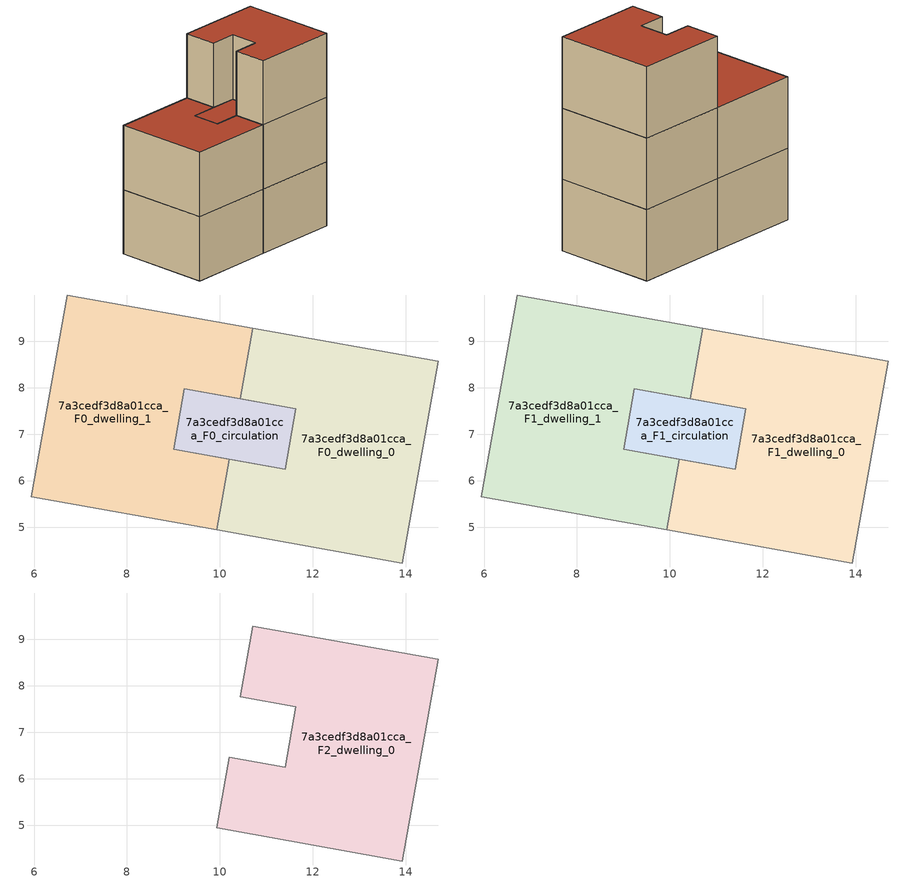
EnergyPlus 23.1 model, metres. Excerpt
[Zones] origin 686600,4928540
7a3cedf3d8a01cca_F0_dwelling_0
 floor ground (EU_floor_Construction): 13.93,4.23 14.7,8.57 10.71,9.29 10.44,7.77 11.63,7.55 11.4,6.25 10.2,6.46 9.93,4.95 z0
 wall adiabatic (EU_wall_Construction): 10.2,6.46 11.4,6.25 / 11.63,7.55 10.44,7.77 / 10.71,9.29 14.7,8.57 13.93,4.23 9.93,4.95 z0:3
 wall to 7a3cedf3d8a01cca_F0_dwelling_1 (EU_wall_Construction): 9.93,4.95 10.2,6.46 / 10.44,7.77 10.71,9.29 z0:3
 wall to 7a3cedf3d8a01cca_F0_circulation (EU_wall_Construction): 11.4,6.25 11.63,7.55 z0:3
7a3cedf3d8a01cca_F0_dwelling_1
 floor ground (EU_floor_Construction): 9.93,4.95 10.2,6.46 9,6.68 9.24,7.98 10.44,7.77 10.71,9.29 6.71,10 5.94,5.66 z0
 wall adiabatic (EU_wall_Construction): 10.44,7.77 9.24,7.98 / 9,6.68 10.2,6.46 / 9.93,4.95 5.94,5.66 6.71,10 10.71,9.29 z0:3
 wall to 7a3cedf3d8a01cca_F0_circulation (EU_wall_Construction): 9.24,7.98 9,6.68 z0:3
7a3cedf3d8a01cca_F0_circulation
 floor ground (EU_floor_Construction): 11.4,6.25 11.63,7.55 9.24,7.98 9,6.68 z0
 wall adiabatic (EU_wall_Construction): 11.4,6.25 9,6.68 / 9.24,7.98 11.63,7.55 z0:3
7a3cedf3d8a01cca_F1_dwelling_0
 floor to 7a3cedf3d8a01cca_F0_dwelling_0 (EU_floor_Construction): 13.93,4.23 14.7,8.57 10.71,9.29 10.44,7.77 11.63,7.55 11.4,6.25 10.2,6.46 9.93,4.95 z3
 wall adiabatic (EU_wall_Construction): 10.2,6.46 11.4,6.25 / 11.63,7.55 10.44,7.77 / 10.71,9.29 14.7,8.57 13.93,4.23 9.93,4.95 z3:6
 wall to 7a3cedf3d8a01cca_F1_dwelling_1 (EU_wall_Construction): 9.93,4.95 10.2,6.46 / 10.44,7.77 10.71,9.29 z3:6
 wall to 7a3cedf3d8a01cca_F1_circulation (EU_wall_Construction): 11.4,6.25 11.63,7.55 z3:6
7a3cedf3d8a01cca_F1_dwelling_1
 floor to 7a3cedf3d8a01cca_F0_dwelling_1 (EU_floor_Construction): 9.93,4.95 10.2,6.46 9,6.68 9.24,7.98 10.44,7.77 10.71,9.29 6.71,10 5.94,5.66 z3
 wall adiabatic (EU_wall_Construction): 10.44,7.77 9.24,7.98 / 9,6.68 10.2,6.46 / 9.93,4.95 5.94,5.66 6.71,10 10.71,9.29 z3:6
 wall to 7a3cedf3d8a01cca_F1_circulation (EU_wall_Construction): 9.24,7.98 9,6.68 z3:6
 roof outside (EU_roof_Construction): 10.71,9.29 10.44,7.77 9.24,7.98 9,6.68 10.2,6.46 9.93,4.95 5.94,5.66 6.71,10 z6
7a3cedf3d8a01cca_F1_circulation
 floor to 7a3cedf3d8a01cca_F0_circulation (EU_floor_Construction): 11.4,6.25 11.63,7.55 9.24,7.98 9,6.68 z3
 wall adiabatic (EU_wall_Construction): 11.4,6.25 9,6.68 / 9.24,7.98 11.63,7.55 z3:6
 roof outside (EU_roof_Construction): 11.63,7.55 11.4,6.25 9,6.68 9.24,7.98 z6
7a3cedf3d8a01cca_F2_dwelling_0
 floor to 7a3cedf3d8a01cca_F1_dwelling_0 (EU_floor_Construction): 13.93,4.23 14.7,8.57 10.71,9.29 10.44,7.77 11.63,7.55 11.4,6.25 10.2,6.46 9.93,4.95 z6
 wall adiabatic (EU_wall_Construction): 13.93,4.23 9.93,4.95 10.2,6.46 11.4,6.25 11.63,7.55 10.44,7.77 10.71,9.29 14.7,8.57 13.93,4.23 z6:9
 roof outside (EU_roof_Construction): 14.7,8.57 13.93,4.23 9.93,4.95 10.2,6.46 11.4,6.25 11.63,7.55 10.44,7.77 10.71,9.29 z9
[Building]
EU S2 Campaign: North Axis=0; Terrain=City; Solar Distribution=FullExterior
[Site:Location]
Bologna: Latitude=44.5; Longitude=11.25; Time Zone=1; Elevation=37
[SizingPeriod:WeatherFileDays]
AnnualSizingPeriod: Begin Month=1; Begin Day of Month=1; End Month=12; End Day of Month=31; Day of Week for Start Day=Monday; Use Weather File Daylight Saving Period=No; Use Weather File Rain and Snow Indicators=No
[MATERIAL]
EU_InternalMass_Material: Roughness=MediumRough; Thickness=0.1; Conductivity=1; Density=1800; Specific Heat=900; Thermal Absorptance=0.9; Solar Absorptance=0.7; Visible Absorptance=0.7
[MATERIAL:NOMASS] Roughness=MediumRough; Thermal Absorptance=0.9; Solar Absorptance=0.7; Visible Absorptance=0.7
Name | Thermal Resistance
EU_wall_NoMass | 0.937881
EU_roof_NoMass | 0.548572
EU_floor_NoMass | 0.71348
[CONSTRUCTION]
EU_wall_Construction: EU_wall_NoMass
EU_roof_Construction: EU_roof_NoMass
EU_floor_Construction: EU_floor_NoMass
EU_InternalMass_Construction: EU_InternalMass_Material
[ZONE] Type=1; Multiplier=1; Ceiling Height=autocalculate; Floor Area=autocalculate; Part of Total Floor Area=Yes
Name | Volume
7a3cedf3d8a01cca_F0_dwelling_0 | 48.8357
7a3cedf3d8a01cca_F1_dwelling_0; 7a3cedf3d8a01cca_F2_dwelling_0; 7a3cedf3d8a01cca_F1_dwelling_1 | 48.8372
7a3cedf3d8a01cca_F0_dwelling_1 | 48.8394
7a3cedf3d8a01cca_F0_circulation | 9.65698
7a3cedf3d8a01cca_F1_circulation | 9.65845
[INTERNALMASS] Construction=EU_InternalMass_Construction
Name | Zone or ZoneList | Surface Area
7a3cedf3d8a01cca_F0_dwelling_0_EU_InternalMass | 7a3cedf3d8a01cca_F0_dwelling_0 | 16.2787
7a3cedf3d8a01cca_F0_dwelling_1_EU_InternalMass | 7a3cedf3d8a01cca_F0_dwelling_1 | 16.2787
7a3cedf3d8a01cca_F1_dwelling_0_EU_InternalMass | 7a3cedf3d8a01cca_F1_dwelling_0 | 16.2787
7a3cedf3d8a01cca_F1_dwelling_1_EU_InternalMass | 7a3cedf3d8a01cca_F1_dwelling_1 | 16.2787
7a3cedf3d8a01cca_F2_dwelling_0_EU_InternalMass | 7a3cedf3d8a01cca_F2_dwelling_0 | 35.7774
[OTHEREQUIPMENT] Fuel Type=Electricity; Design Level Calculation Method=Watts/Area; Power per Zone Floor Area=1; Fraction Latent=0; Fraction Radiant=0; Fraction Lost=0; Carbon Dioxide Generation Rate=0; EndUse Subcategory=EU_Step8_InternalGains
Name | Zone or ZoneList or Space or SpaceList | Schedule
EU_Step8_InternalGain_7a3cedf3d8a01cca_F0_dwelling_0_f000 | 7a3cedf3d8a01cca_F0_dwelling_0 | EU_Step8_GainSchedule_7a3cedf3d8a01cca_F0_dwelling_0_f000
EU_Step8_InternalGain_7a3cedf3d8a01cca_F0_dwelling_1_f000 | 7a3cedf3d8a01cca_F0_dwelling_1 | EU_Step8_GainSchedule_7a3cedf3d8a01cca_F0_dwelling_1_f000
EU_Step8_InternalGain_7a3cedf3d8a01cca_F1_dwelling_0_f000 | 7a3cedf3d8a01cca_F1_dwelling_0 | EU_Step8_GainSchedule_7a3cedf3d8a01cca_F1_dwelling_0_f000
EU_Step8_InternalGain_7a3cedf3d8a01cca_F1_dwelling_1_f000 | 7a3cedf3d8a01cca_F1_dwelling_1 | EU_Step8_GainSchedule_7a3cedf3d8a01cca_F1_dwelling_1_f000
EU_Step8_InternalGain_7a3cedf3d8a01cca_F2_dwelling_0_f000 | 7a3cedf3d8a01cca_F2_dwelling_0 | EU_Step8_GainSchedule_7a3cedf3d8a01cca_F2_dwelling_0_f000
[ZONEINFILTRATION:DESIGNFLOWRATE] Schedule=EU_AlwaysOn; Design Flow Rate Calculation Method=Flow/Area; Flow Rate per Floor Area=0.0005; Constant Term Coefficient=1; Temperature Term Coefficient=0; Velocity Term Coefficient=0; Velocity Squared Term Coefficient=0
Name | Zone or ZoneList or Space or SpaceList
EU_Circulation_Infiltration_7a3cedf3d8a01cca_F0_circulation | 7a3cedf3d8a01cca_F0_circulation
EU_Circulation_Infiltration_7a3cedf3d8a01cca_F1_circulation | 7a3cedf3d8a01cca_F1_circulation
[ZONEVENTILATION:DESIGNFLOWRATE] Schedule=EU_AlwaysOn; Design Flow Rate Calculation Method=AirChanges/Hour; Air Changes per Hour=0.687892; Ventilation Type=Natural; Fan Pressure Rise=0; Fan Total Efficiency=1; Constant Term Coefficient=1; Temperature Term Coefficient=0; Velocity Term Coefficient=0; Velocity Squared Term Coefficient=0; Minimum Indoor Temperature=-100; Maximum Indoor Temperature=100; Delta Temperature=-100; Minimum Outdoor Temperature=-100; Maximum Outdoor Temperature=100; Maximum Wind Speed=40
Name | Zone or ZoneList or Space or SpaceList
EU_ConstantAir_7a3cedf3d8a01cca_F0_dwelling_0 | 7a3cedf3d8a01cca_F0_dwelling_0
EU_ConstantAir_7a3cedf3d8a01cca_F0_dwelling_1 | 7a3cedf3d8a01cca_F0_dwelling_1
EU_ConstantAir_7a3cedf3d8a01cca_F1_dwelling_0 | 7a3cedf3d8a01cca_F1_dwelling_0
EU_ConstantAir_7a3cedf3d8a01cca_F1_dwelling_1 | 7a3cedf3d8a01cca_F1_dwelling_1
EU_ConstantAir_7a3cedf3d8a01cca_F2_dwelling_0 | 7a3cedf3d8a01cca_F2_dwelling_0
[HVACTEMPLATE:THERMOSTAT] Constant Heating Setpoint=20; Constant Cooling Setpoint=50
EU_HeatOnly_7a3cedf3d8a01cca_F0_dwelling_0; EU_HeatOnly_7a3cedf3d8a01cca_F0_dwelling_1; EU_HeatOnly_7a3cedf3d8a01cca_F1_dwelling_0; EU_HeatOnly_7a3cedf3d8a01cca_F1_dwelling_1; EU_HeatOnly_7a3cedf3d8a01cca_F2_dwelling_0
[HVACTEMPLATE:ZONE:IDEALLOADSAIRSYSTEM] System Availability Schedule=EU_AlwaysOn; Maximum Heating Supply Air Temperature=50; Minimum Cooling Supply Air Temperature=13; Maximum Heating Supply Air Humidity Ratio=0.0156; Minimum Cooling Supply Air Humidity Ratio=0.0077; Heating Limit=NoLimit; Cooling Limit=NoLimit; Heating Availability Schedule=EU_AlwaysOn; Cooling Availability Schedule=EU_CoolingOff; Dehumidification Control Type=ConstantSensibleHeatRatio; Cooling Sensible Heat Ratio=0.7; Dehumidification Setpoint=60; Humidification Control Type=None; Humidification Setpoint=30; Outdoor Air Method=None; Outdoor Air Flow Rate per Person=0.00944; Outdoor Air Flow Rate per Zone Floor Area=0; Outdoor Air Flow Rate per Zone=0; Demand Controlled Ventilation Type=None; Outdoor Air Economizer Type=NoEconomizer; Heat Recovery Type=None; Sensible Heat Recovery Effectiveness=0.7; Latent Heat Recovery Effectiveness=0.65
Name | Template Thermostat
7a3cedf3d8a01cca_F0_dwelling_0 | EU_HeatOnly_7a3cedf3d8a01cca_F0_dwelling_0
7a3cedf3d8a01cca_F0_dwelling_1 | EU_HeatOnly_7a3cedf3d8a01cca_F0_dwelling_1
7a3cedf3d8a01cca_F1_dwelling_0 | EU_HeatOnly_7a3cedf3d8a01cca_F1_dwelling_0
7a3cedf3d8a01cca_F1_dwelling_1 | EU_HeatOnly_7a3cedf3d8a01cca_F1_dwelling_1
7a3cedf3d8a01cca_F2_dwelling_0 | EU_HeatOnly_7a3cedf3d8a01cca_F2_dwelling_0
[SIZING:ZONE] Zone Cooling Design Supply Air Temperature Input Method=SupplyAirTemperature; Zone Cooling Design Supply Air Temperature=13; Zone Heating Design Supply Air Temperature Input Method=SupplyAirTemperature; Zone Heating Design Supply Air Temperature=50; Zone Cooling Design Supply Air Humidity Ratio=0.008; Zone Heating Design Supply Air Humidity Ratio=0.008; Cooling Design Air Flow Method=DesignDay; Cooling Design Air Flow Rate=0; Cooling Minimum Air Flow per Zone Floor Area=0.000762; Cooling Minimum Air Flow=0; Cooling Minimum Air Flow Fraction=0.2; Heating Design Air Flow Method=DesignDay; Heating Design Air Flow Rate=0; Heating Maximum Air Flow per Zone Floor Area=0.002032; Heating Maximum Air Flow=0.141576; Heating Maximum Air Flow Fraction=0.3; Account for Dedicated Outdoor Air System=No; Dedicated Outdoor Air System Control Strategy=NeutralSupplyAir; Dedicated Outdoor Air Low Setpoint Temperature for Design=autosize; Dedicated Outdoor Air High Setpoint Temperature for Design=autosize; Zone Load Sizing Method=Sensible Load Only No Latent Load; Zone Latent Cooling Design Supply Air Humidity Ratio Input Method=HumidityRatioDifference; Zone Cooling Design Supply Air Humidity Ratio Difference=0.005; Zone Latent Heating Design Supply Air Humidity Ratio Input Method=HumidityRatioDifference; Zone Humidification Design Supply Air Humidity Ratio Difference=0.005
7a3cedf3d8a01cca_F0_dwelling_0; 7a3cedf3d8a01cca_F0_dwelling_1; 7a3cedf3d8a01cca_F1_dwelling_0; 7a3cedf3d8a01cca_F1_dwelling_1; 7a3cedf3d8a01cca_F2_dwelling_0
[SCHEDULE:CONSTANT]
Name | Hourly Value
EU_AlwaysOn | 1
EU_CoolingOff | 0
[SCHEDULE:FILE] Column Number=1; Rows to Skip at Top=0; Number of Hours of Data=8760; Column Separator=Comma; Interpolate to Timestep=No; Minutes per Item=60; Adjust Schedule for Daylight Savings=Yes
Name | File
EU_Step8_GainSchedule_7a3cedf3d8a01cca_F0_dwelling_0_f000 | ../../schedules/7a3cedf3d8a01cca/7a3cedf3d8a01cca_F0_dwelling_0_f000_gain.csv
EU_Step8_GainSchedule_7a3cedf3d8a01cca_F0_dwelling_1_f000 | ../../schedules/7a3cedf3d8a01cca/7a3cedf3d8a01cca_F0_dwelling_1_f000_gain.csv
EU_Step8_GainSchedule_7a3cedf3d8a01cca_F1_dwelling_0_f000 | ../../schedules/7a3cedf3d8a01cca/7a3cedf3d8a01cca_F1_dwelling_0_f000_gain.csv
EU_Step8_GainSchedule_7a3cedf3d8a01cca_F1_dwelling_1_f000 | ../../schedules/7a3cedf3d8a01cca/7a3cedf3d8a01cca_F1_dwelling_1_f000_gain.csv
EU_Step8_GainSchedule_7a3cedf3d8a01cca_F2_dwelling_0_f000 | ../../schedules/7a3cedf3d8a01cca/7a3cedf3d8a01cca_F2_dwelling_0_f000_gain.csv
